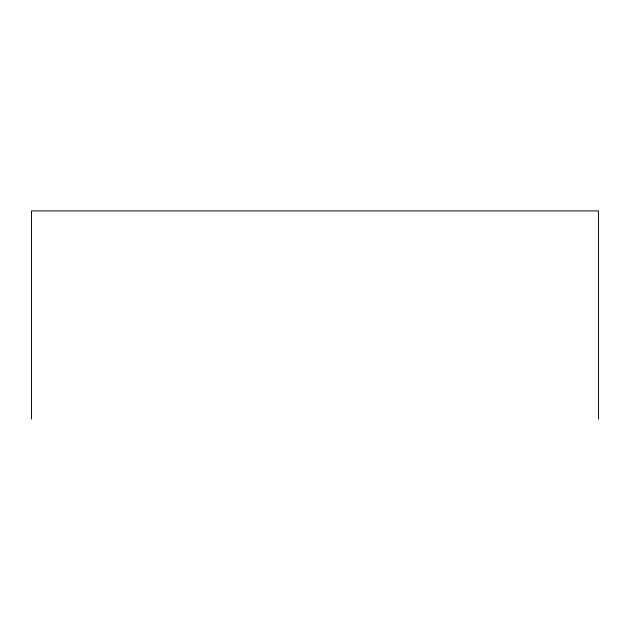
<?xml version="1.0" encoding="UTF-8"?>
<svg xmlns="http://www.w3.org/2000/svg" width="630" height="630" viewBox="0 0 630 630"><rect width="100%" height="100%" fill="white"/><g stroke="black" fill="none" stroke-linecap="round" stroke-linejoin="round"><path stroke-width="0.94" d="M598.5 419.084L598.5 210.916L31.5 210.916L31.5 419.084"/></g></svg>
